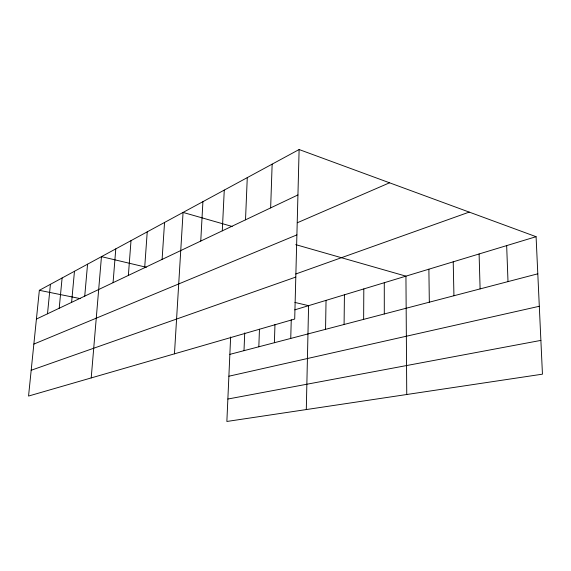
<?xml version="1.0" encoding="UTF-8"?>
<svg xmlns="http://www.w3.org/2000/svg" width="571" height="571" viewBox="0 0 571 571"><rect width="100%" height="100%" fill="white"/><g stroke="black" fill="none" stroke-linecap="round" stroke-linejoin="round"><path stroke-width="0.86" d="M363.641 319.367L363.813 288.926M344.085 324.478L344.427 294.8M325.556 329.331L326.041 300.375M306.299 409.564L308.583 305.671L294.9 302.43M299.118 149.531L294.707 319.046L28.55 396.053L39.349 290.311L299.118 149.531L536.083 236.694L542.45 374.169L226.865 421.469L230.634 337.004M290.746 338.432L291.253 319.746M274.387 342.714L274.972 324.464M270.647 207.894L272.146 164.148M258.827 346.783L259.462 329.239M244.003 350.658L244.723 332.914M245.516 219.821L247.272 177.624M222.29 230.848L224.267 190.093M200.756 241.062L202.919 201.663M174.462 353.834L183.063 212.426L232.183 226.473M162.1 259.412L164.548 222.462M144.677 267.678L147.232 231.84M128.368 275.422L131.009 240.634M113.065 282.681L115.785 248.885M91.21 377.923L101.46 256.65L146.354 267.278M84.736 296.128L87.563 264.18M71.603 302.359L74.466 271.275M59.206 308.24L62.103 277.977M47.5 313.8L50.419 284.308M36.416 319.061L297.934 194.947M297.363 222.733L389.55 182.799M33.86 344.085L296.899 234.881M295.735 274.009L469.219 212.105M31.184 370.258L295.799 277.063M294.75 309.86L536.083 236.694M229.863 354.363L537.803 273.809M228.885 376.218L539.302 306.277M227.865 399.036L540.887 340.395M39.349 290.311L80.418 298.64M295.728 244.638L405.938 276.15L406.752 394.511M506.663 245.616L508.004 281.603M479.098 253.974L480.104 288.905M453.217 261.818L453.938 295.749M428.878 269.198L429.328 302.18M384.283 282.716L384.297 313.964"/></g></svg>
